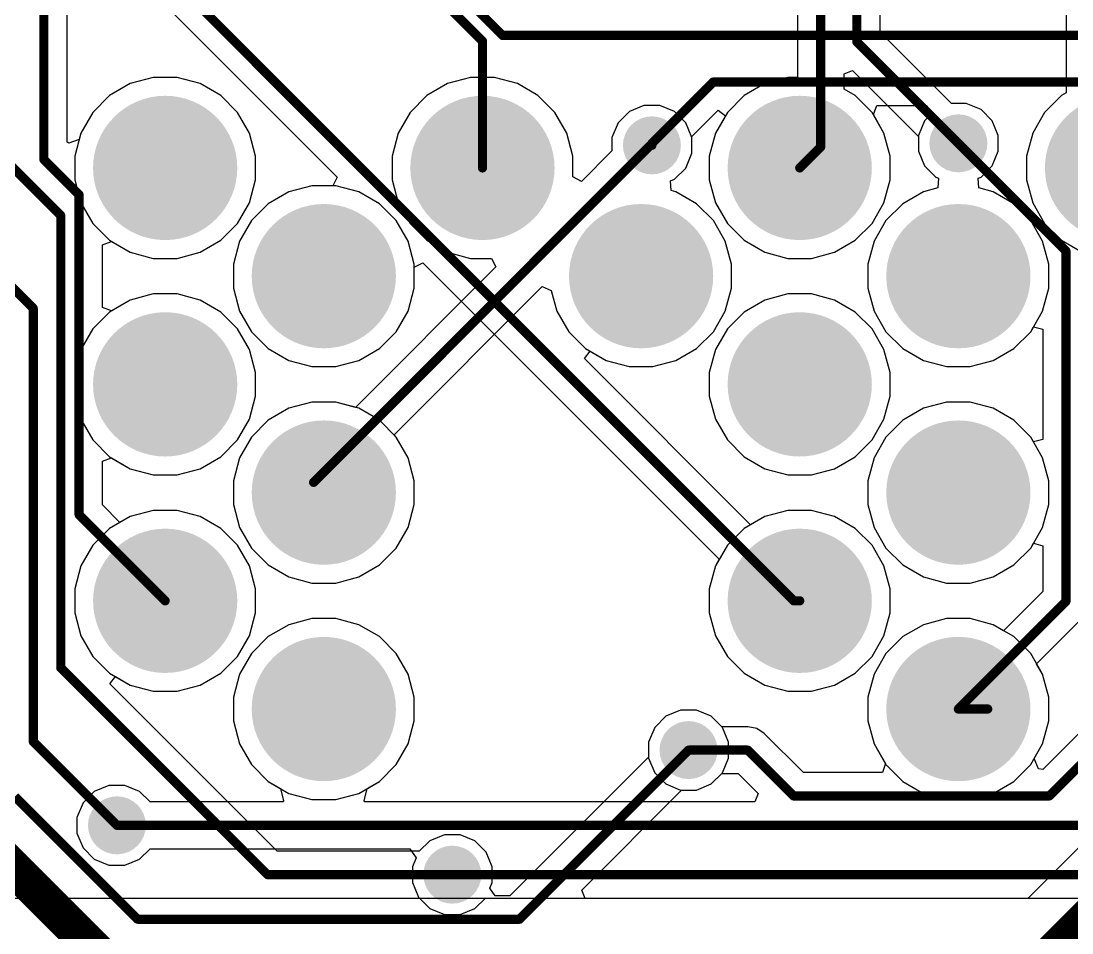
# Model space of a CAD drawing. Header units: millimetres. Extents: x 1 to 134, y -1 to 87.
# Drawn here: x 39.29 to 53.86, y 11.72 to 24.36 of the extents above; entities that cross this region are included whole.
import ezdxf

# ---------------------------------------------------------------- set-up
doc = ezdxf.new("R2010")
doc.units = ezdxf.units.MM
for name, color, linetype in [('BottomLayer', 5, 'Continuous'), ('BottomSolder', 6, 'Continuous'), ('MultiLayer', 9, 'Continuous'), ('PadHoleLayer', 156, 'Continuous'), ('TopLayer', 1, 'Continuous'), ('TopSolder', 216, 'Continuous'), ('ViaHoleLayer', 16, 'Continuous')]:
    doc.layers.add(name, color=color, linetype=linetype)

# ---------------------------------------------------------------- blocks, each defined once
blk = doc.blocks.new('1_1376430_8_1')
at = {"layer": 'BottomLayer'}
h = blk.add_hatch(color=5, dxfattribs=at)
edge = h.paths.add_edge_path()
edge.add_arc((-26.25, 4.725), 1, 0, 360)
h = blk.add_hatch(color=5, dxfattribs=at)
edge = h.paths.add_edge_path()
edge.add_arc((-21.85, 4.725), 1, 0, 360)
h = blk.add_hatch(color=5, dxfattribs=at)
edge = h.paths.add_edge_path()
edge.add_arc((-17.45, 4.725), 1, 0, 360)
h = blk.add_hatch(color=5, dxfattribs=at)
edge = h.paths.add_edge_path()
edge.add_arc((-13.05, 4.725), 1, 0, 360)
h = blk.add_hatch(color=5, dxfattribs=at)
edge = h.paths.add_edge_path()
edge.add_arc((-24.05, 3.225), 1, 0, 360)
h = blk.add_hatch(color=5, dxfattribs=at)
edge = h.paths.add_edge_path()
edge.add_arc((-19.65, 3.225), 1, 0, 360)
h = blk.add_hatch(color=5, dxfattribs=at)
edge = h.paths.add_edge_path()
edge.add_arc((-15.25, 3.225), 1, 0, 360)
h = blk.add_hatch(color=5, dxfattribs=at)
edge = h.paths.add_edge_path()
edge.add_arc((-26.25, 1.725), 1, 0, 360)
h = blk.add_hatch(color=5, dxfattribs=at)
edge = h.paths.add_edge_path()
edge.add_arc((-17.45, 1.725), 1, 0, 360)
h = blk.add_hatch(color=5, dxfattribs=at)
edge = h.paths.add_edge_path()
edge.add_arc((-24.05, 0.225), 1, 0, 360)
h = blk.add_hatch(color=5, dxfattribs=at)
edge = h.paths.add_edge_path()
edge.add_arc((-15.25, 0.225), 1, 0, 360)
h = blk.add_hatch(color=5, dxfattribs=at)
edge = h.paths.add_edge_path()
edge.add_arc((-26.25, -1.275), 1, 0, 360)
h = blk.add_hatch(color=5, dxfattribs=at)
edge = h.paths.add_edge_path()
edge.add_arc((-17.45, -1.275), 1, 0, 360)
h = blk.add_hatch(color=5, dxfattribs=at)
edge = h.paths.add_edge_path()
edge.add_arc((-24.05, -2.775), 1, 0, 360)
h = blk.add_hatch(color=5, dxfattribs=at)
edge = h.paths.add_edge_path()
edge.add_arc((-15.25, -2.775), 1, 0, 360)
at = {"layer": 'BottomSolder'}
h = blk.add_hatch(color=6, dxfattribs=at)
edge = h.paths.add_edge_path()
edge.add_arc((-26.25, 4.725), 1, 0, 360)
h = blk.add_hatch(color=6, dxfattribs=at)
edge = h.paths.add_edge_path()
edge.add_arc((-21.85, 4.725), 1, 0, 360)
h = blk.add_hatch(color=6, dxfattribs=at)
edge = h.paths.add_edge_path()
edge.add_arc((-17.45, 4.725), 1, 0, 360)
h = blk.add_hatch(color=6, dxfattribs=at)
edge = h.paths.add_edge_path()
edge.add_arc((-13.05, 4.725), 1, 0, 360)
h = blk.add_hatch(color=6, dxfattribs=at)
edge = h.paths.add_edge_path()
edge.add_arc((-24.05, 3.225), 1, 0, 360)
h = blk.add_hatch(color=6, dxfattribs=at)
edge = h.paths.add_edge_path()
edge.add_arc((-19.65, 3.225), 1, 0, 360)
h = blk.add_hatch(color=6, dxfattribs=at)
edge = h.paths.add_edge_path()
edge.add_arc((-15.25, 3.225), 1, 0, 360)
h = blk.add_hatch(color=6, dxfattribs=at)
edge = h.paths.add_edge_path()
edge.add_arc((-26.25, 1.725), 1, 0, 360)
h = blk.add_hatch(color=6, dxfattribs=at)
edge = h.paths.add_edge_path()
edge.add_arc((-17.45, 1.725), 1, 0, 360)
h = blk.add_hatch(color=6, dxfattribs=at)
edge = h.paths.add_edge_path()
edge.add_arc((-24.05, 0.225), 1, 0, 360)
h = blk.add_hatch(color=6, dxfattribs=at)
edge = h.paths.add_edge_path()
edge.add_arc((-15.25, 0.225), 1, 0, 360)
h = blk.add_hatch(color=6, dxfattribs=at)
edge = h.paths.add_edge_path()
edge.add_arc((-26.25, -1.275), 1, 0, 360)
h = blk.add_hatch(color=6, dxfattribs=at)
edge = h.paths.add_edge_path()
edge.add_arc((-17.45, -1.275), 1, 0, 360)
h = blk.add_hatch(color=6, dxfattribs=at)
edge = h.paths.add_edge_path()
edge.add_arc((-24.05, -2.775), 1, 0, 360)
h = blk.add_hatch(color=6, dxfattribs=at)
edge = h.paths.add_edge_path()
edge.add_arc((-15.25, -2.775), 1, 0, 360)
at = {"layer": 'MultiLayer'}
h = blk.add_hatch(color=9, dxfattribs=at)
edge = h.paths.add_edge_path()
edge.add_arc((-26.25, 4.725), 1, 0, 360)
h = blk.add_hatch(color=9, dxfattribs=at)
edge = h.paths.add_edge_path()
edge.add_arc((-21.85, 4.725), 1, 0, 360)
h = blk.add_hatch(color=9, dxfattribs=at)
edge = h.paths.add_edge_path()
edge.add_arc((-17.45, 4.725), 1, 0, 360)
h = blk.add_hatch(color=9, dxfattribs=at)
edge = h.paths.add_edge_path()
edge.add_arc((-13.05, 4.725), 1, 0, 360)
h = blk.add_hatch(color=9, dxfattribs=at)
edge = h.paths.add_edge_path()
edge.add_arc((-24.05, 3.225), 1, 0, 360)
h = blk.add_hatch(color=9, dxfattribs=at)
edge = h.paths.add_edge_path()
edge.add_arc((-19.65, 3.225), 1, 0, 360)
h = blk.add_hatch(color=9, dxfattribs=at)
edge = h.paths.add_edge_path()
edge.add_arc((-15.25, 3.225), 1, 0, 360)
h = blk.add_hatch(color=9, dxfattribs=at)
edge = h.paths.add_edge_path()
edge.add_arc((-26.25, 1.725), 1, 0, 360)
h = blk.add_hatch(color=9, dxfattribs=at)
edge = h.paths.add_edge_path()
edge.add_arc((-17.45, 1.725), 1, 0, 360)
h = blk.add_hatch(color=9, dxfattribs=at)
edge = h.paths.add_edge_path()
edge.add_arc((-24.05, 0.225), 1, 0, 360)
h = blk.add_hatch(color=9, dxfattribs=at)
edge = h.paths.add_edge_path()
edge.add_arc((-15.25, 0.225), 1, 0, 360)
h = blk.add_hatch(color=9, dxfattribs=at)
edge = h.paths.add_edge_path()
edge.add_arc((-26.25, -1.275), 1, 0, 360)
h = blk.add_hatch(color=9, dxfattribs=at)
edge = h.paths.add_edge_path()
edge.add_arc((-17.45, -1.275), 1, 0, 360)
h = blk.add_hatch(color=9, dxfattribs=at)
edge = h.paths.add_edge_path()
edge.add_arc((-24.05, -2.775), 1, 0, 360)
h = blk.add_hatch(color=9, dxfattribs=at)
edge = h.paths.add_edge_path()
edge.add_arc((-15.25, -2.775), 1, 0, 360)
at = {"layer": 'PadHoleLayer'}
h = blk.add_hatch(color=156, dxfattribs=at)
edge = h.paths.add_edge_path()
edge.add_arc((-26.25, 4.725), 0.605, 0, 360)
h = blk.add_hatch(color=156, dxfattribs=at)
edge = h.paths.add_edge_path()
edge.add_arc((-21.85, 4.725), 0.605, 0, 360)
h = blk.add_hatch(color=156, dxfattribs=at)
edge = h.paths.add_edge_path()
edge.add_arc((-17.45, 4.725), 0.605, 0, 360)
h = blk.add_hatch(color=156, dxfattribs=at)
edge = h.paths.add_edge_path()
edge.add_arc((-24.05, 3.225), 0.605, 0, 360)
h = blk.add_hatch(color=156, dxfattribs=at)
edge = h.paths.add_edge_path()
edge.add_arc((-19.65, 3.225), 0.605, 0, 360)
h = blk.add_hatch(color=156, dxfattribs=at)
edge = h.paths.add_edge_path()
edge.add_arc((-15.25, 3.225), 0.605, 0, 360)
h = blk.add_hatch(color=156, dxfattribs=at)
edge = h.paths.add_edge_path()
edge.add_arc((-26.25, 1.725), 0.605, 0, 360)
h = blk.add_hatch(color=156, dxfattribs=at)
edge = h.paths.add_edge_path()
edge.add_arc((-17.45, 1.725), 0.605, 0, 360)
h = blk.add_hatch(color=156, dxfattribs=at)
edge = h.paths.add_edge_path()
edge.add_arc((-24.05, 0.225), 0.605, 0, 360)
h = blk.add_hatch(color=156, dxfattribs=at)
edge = h.paths.add_edge_path()
edge.add_arc((-15.25, 0.225), 0.605, 0, 360)
h = blk.add_hatch(color=156, dxfattribs=at)
edge = h.paths.add_edge_path()
edge.add_arc((-26.25, -1.275), 0.605, 0, 360)
h = blk.add_hatch(color=156, dxfattribs=at)
edge = h.paths.add_edge_path()
edge.add_arc((-17.45, -1.275), 0.605, 0, 360)
h = blk.add_hatch(color=156, dxfattribs=at)
edge = h.paths.add_edge_path()
edge.add_arc((-24.05, -2.775), 0.605, 0, 360)
h = blk.add_hatch(color=156, dxfattribs=at)
edge = h.paths.add_edge_path()
edge.add_arc((-15.25, -2.775), 0.605, 0, 360)
at = {"layer": 'TopLayer'}
h = blk.add_hatch(color=1, dxfattribs=at)
edge = h.paths.add_edge_path()
edge.add_arc((-26.25, 4.725), 1, 0, 360)
h = blk.add_hatch(color=1, dxfattribs=at)
edge = h.paths.add_edge_path()
edge.add_arc((-21.85, 4.725), 1, 0, 360)
h = blk.add_hatch(color=1, dxfattribs=at)
edge = h.paths.add_edge_path()
edge.add_arc((-17.45, 4.725), 1, 0, 360)
h = blk.add_hatch(color=1, dxfattribs=at)
edge = h.paths.add_edge_path()
edge.add_arc((-13.05, 4.725), 1, 0, 360)
h = blk.add_hatch(color=1, dxfattribs=at)
edge = h.paths.add_edge_path()
edge.add_arc((-24.05, 3.225), 1, 0, 360)
h = blk.add_hatch(color=1, dxfattribs=at)
edge = h.paths.add_edge_path()
edge.add_arc((-19.65, 3.225), 1, 0, 360)
h = blk.add_hatch(color=1, dxfattribs=at)
edge = h.paths.add_edge_path()
edge.add_arc((-15.25, 3.225), 1, 0, 360)
h = blk.add_hatch(color=1, dxfattribs=at)
edge = h.paths.add_edge_path()
edge.add_arc((-26.25, 1.725), 1, 0, 360)
h = blk.add_hatch(color=1, dxfattribs=at)
edge = h.paths.add_edge_path()
edge.add_arc((-17.45, 1.725), 1, 0, 360)
h = blk.add_hatch(color=1, dxfattribs=at)
edge = h.paths.add_edge_path()
edge.add_arc((-24.05, 0.225), 1, 0, 360)
h = blk.add_hatch(color=1, dxfattribs=at)
edge = h.paths.add_edge_path()
edge.add_arc((-15.25, 0.225), 1, 0, 360)
h = blk.add_hatch(color=1, dxfattribs=at)
edge = h.paths.add_edge_path()
edge.add_arc((-26.25, -1.275), 1, 0, 360)
h = blk.add_hatch(color=1, dxfattribs=at)
edge = h.paths.add_edge_path()
edge.add_arc((-17.45, -1.275), 1, 0, 360)
h = blk.add_hatch(color=1, dxfattribs=at)
edge = h.paths.add_edge_path()
edge.add_arc((-24.05, -2.775), 1, 0, 360)
h = blk.add_hatch(color=1, dxfattribs=at)
edge = h.paths.add_edge_path()
edge.add_arc((-15.25, -2.775), 1, 0, 360)
at = {"layer": 'TopSolder'}
h = blk.add_hatch(color=216, dxfattribs=at)
edge = h.paths.add_edge_path()
edge.add_arc((-26.25, 4.725), 1, 0, 360)
h = blk.add_hatch(color=216, dxfattribs=at)
edge = h.paths.add_edge_path()
edge.add_arc((-21.85, 4.725), 1, 0, 360)
h = blk.add_hatch(color=216, dxfattribs=at)
edge = h.paths.add_edge_path()
edge.add_arc((-17.45, 4.725), 1, 0, 360)
h = blk.add_hatch(color=216, dxfattribs=at)
edge = h.paths.add_edge_path()
edge.add_arc((-13.05, 4.725), 1, 0, 360)
h = blk.add_hatch(color=216, dxfattribs=at)
edge = h.paths.add_edge_path()
edge.add_arc((-24.05, 3.225), 1, 0, 360)
h = blk.add_hatch(color=216, dxfattribs=at)
edge = h.paths.add_edge_path()
edge.add_arc((-19.65, 3.225), 1, 0, 360)
h = blk.add_hatch(color=216, dxfattribs=at)
edge = h.paths.add_edge_path()
edge.add_arc((-15.25, 3.225), 1, 0, 360)
h = blk.add_hatch(color=216, dxfattribs=at)
edge = h.paths.add_edge_path()
edge.add_arc((-26.25, 1.725), 1, 0, 360)
h = blk.add_hatch(color=216, dxfattribs=at)
edge = h.paths.add_edge_path()
edge.add_arc((-17.45, 1.725), 1, 0, 360)
h = blk.add_hatch(color=216, dxfattribs=at)
edge = h.paths.add_edge_path()
edge.add_arc((-24.05, 0.225), 1, 0, 360)
h = blk.add_hatch(color=216, dxfattribs=at)
edge = h.paths.add_edge_path()
edge.add_arc((-15.25, 0.225), 1, 0, 360)
h = blk.add_hatch(color=216, dxfattribs=at)
edge = h.paths.add_edge_path()
edge.add_arc((-26.25, -1.275), 1, 0, 360)
h = blk.add_hatch(color=216, dxfattribs=at)
edge = h.paths.add_edge_path()
edge.add_arc((-17.45, -1.275), 1, 0, 360)
h = blk.add_hatch(color=216, dxfattribs=at)
edge = h.paths.add_edge_path()
edge.add_arc((-24.05, -2.775), 1, 0, 360)
h = blk.add_hatch(color=216, dxfattribs=at)
edge = h.paths.add_edge_path()
edge.add_arc((-15.25, -2.775), 1, 0, 360)

msp = doc.modelspace()

# ---------------------------------------------------------------- hatches: boundary and pattern name
at = {"layer": 'BottomLayer'}
h = msp.add_hatch(color=5, dxfattribs=at)
edge = h.paths.add_edge_path()
edge.add_arc((48.035, 22.635), 0.3, 0, 360)
h = msp.add_hatch(color=5, dxfattribs=at)
edge = h.paths.add_edge_path()
edge.add_arc((52.285, 22.663), 0.3, 0, 360)
h = msp.add_hatch(color=5, dxfattribs=at)
edge = h.paths.add_edge_path()
edge.add_arc((48.543, 14.253), 0.3, 0, 360)
h = msp.add_hatch(color=5, dxfattribs=at)
edge = h.paths.add_edge_path()
edge.add_arc((40.616, 13.21), 0.3, 0, 360)
h = msp.add_hatch(color=5, dxfattribs=at)
edge = h.paths.add_edge_path()
edge.add_arc((45.267, 12.526), 0.3, 0, 360)
at = {"layer": 'BottomSolder'}
h = msp.add_hatch(color=6, dxfattribs=at)
edge = h.paths.add_edge_path()
edge.add_arc((48.035, 22.635), 0.402, 0, 360)
h = msp.add_hatch(color=6, dxfattribs=at)
edge = h.paths.add_edge_path()
edge.add_arc((52.285, 22.663), 0.402, 0, 360)
h = msp.add_hatch(color=6, dxfattribs=at)
edge = h.paths.add_edge_path()
edge.add_arc((48.543, 14.253), 0.402, 0, 360)
h = msp.add_hatch(color=6, dxfattribs=at)
edge = h.paths.add_edge_path()
edge.add_arc((40.616, 13.21), 0.402, 0, 360)
h = msp.add_hatch(color=6, dxfattribs=at)
edge = h.paths.add_edge_path()
edge.add_arc((45.267, 12.526), 0.402, 0, 360)
at = {"layer": 'TopLayer'}
h = msp.add_hatch(color=1, dxfattribs=at)
edge = h.paths.add_edge_path()
edge.add_arc((48.035, 22.635), 0.3, 0, 360)
h = msp.add_hatch(color=1, dxfattribs=at)
edge = h.paths.add_edge_path()
edge.add_arc((52.285, 22.663), 0.3, 0, 360)
h = msp.add_hatch(color=1, dxfattribs=at)
edge = h.paths.add_edge_path()
edge.add_arc((48.543, 14.253), 0.3, 0, 360)
h = msp.add_hatch(color=1, dxfattribs=at)
edge = h.paths.add_edge_path()
edge.add_arc((40.616, 13.21), 0.3, 0, 360)
h = msp.add_hatch(color=1, dxfattribs=at)
edge = h.paths.add_edge_path()
edge.add_arc((45.267, 12.526), 0.3, 0, 360)
at = {"layer": 'TopSolder'}
h = msp.add_hatch(color=216, dxfattribs=at)
edge = h.paths.add_edge_path()
edge.add_arc((48.035, 22.635), 0.402, 0, 360)
h = msp.add_hatch(color=216, dxfattribs=at)
edge = h.paths.add_edge_path()
edge.add_arc((52.285, 22.663), 0.402, 0, 360)
h = msp.add_hatch(color=216, dxfattribs=at)
edge = h.paths.add_edge_path()
edge.add_arc((48.543, 14.253), 0.402, 0, 360)
h = msp.add_hatch(color=216, dxfattribs=at)
edge = h.paths.add_edge_path()
edge.add_arc((40.616, 13.21), 0.402, 0, 360)
h = msp.add_hatch(color=216, dxfattribs=at)
edge = h.paths.add_edge_path()
edge.add_arc((45.267, 12.526), 0.402, 0, 360)
at = {"layer": 'ViaHoleLayer'}
h = msp.add_hatch(color=16, dxfattribs=at)
edge = h.paths.add_edge_path()
edge.add_arc((48.035, 22.635), 0.15, 0, 360)
h = msp.add_hatch(color=16, dxfattribs=at)
edge = h.paths.add_edge_path()
edge.add_arc((52.285, 22.663), 0.15, 0, 360)
h = msp.add_hatch(color=16, dxfattribs=at)
edge = h.paths.add_edge_path()
edge.add_arc((48.543, 14.253), 0.15, 0, 360)
h = msp.add_hatch(color=16, dxfattribs=at)
edge = h.paths.add_edge_path()
edge.add_arc((40.616, 13.21), 0.15, 0, 360)
h = msp.add_hatch(color=16, dxfattribs=at)
edge = h.paths.add_edge_path()
edge.add_arc((45.267, 12.526), 0.15, 0, 360)

# ---------------------------------------------------------------- linework, layer by layer
at = {"layer": 'BottomLayer'}
for p, q in [((53.778, 31.929), (53.778, 23.362)), ((51.2, 24.206), (51.2, 25.112)), ((50.052, 24.752), (50.052, 23.576)), ((52.189, 23.217), (51.2, 24.206)), ((50.699, 23.625), (50.816, 23.674)), ((50.699, 23.415), (50.699, 23.625)), ((50.816, 23.674), (51.731, 22.759)), ((40.801, 23.491), (40.515, 23.325)), ((41.12, 23.576), (40.801, 23.491)), ((41.45, 23.576), (41.12, 23.576)), ((41.769, 23.491), (41.45, 23.576)), ((42.055, 23.325), (41.769, 23.491)), ((45.201, 23.491), (44.915, 23.325)), ((45.52, 23.576), (45.201, 23.491)), ((45.85, 23.576), (45.52, 23.576)), ((46.169, 23.491), (45.85, 23.576)), ((46.455, 23.325), (46.169, 23.491)), ((49.601, 23.491), (49.315, 23.325)), ((49.92, 23.576), (49.601, 23.491)), ((50.052, 23.576), (49.92, 23.576)), ((40.515, 23.325), (40.281, 23.092)), ((42.288, 23.092), (42.055, 23.325)), ((44.915, 23.325), (44.681, 23.092)), ((46.688, 23.092), (46.455, 23.325)), ((49.315, 23.325), (49.081, 23.092)), ((50.855, 23.325), (50.699, 23.415)), ((51.088, 23.092), (50.855, 23.325)), ((53.715, 23.325), (53.481, 23.092)), ((53.778, 23.362), (53.715, 23.325)), ((47.925, 23.189), (47.722, 23.105)), ((48.146, 23.189), (47.925, 23.189)), ((48.349, 23.105), (48.146, 23.189)), ((52.395, 23.217), (52.189, 23.217)), ((52.599, 23.133), (52.395, 23.217)), ((40.281, 23.092), (40.116, 22.806)), ((42.453, 22.806), (42.288, 23.092)), ((44.681, 23.092), (44.516, 22.806)), ((46.853, 22.806), (46.688, 23.092)), ((47.722, 23.105), (47.566, 22.949)), ((48.505, 22.949), (48.349, 23.105)), ((49.081, 23.092), (48.916, 22.806)), ((51.253, 22.806), (51.088, 23.092)), ((52.754, 22.977), (52.599, 23.133)), ((53.481, 23.092), (53.316, 22.806)), ((47.566, 22.949), (47.481, 22.745)), ((48.589, 22.745), (48.505, 22.949)), ((52.839, 22.773), (52.754, 22.977)), ((40.116, 22.806), (40.031, 22.487)), ((42.539, 22.487), (42.453, 22.806)), ((44.516, 22.806), (44.431, 22.487)), ((46.939, 22.487), (46.853, 22.806)), ((47.481, 22.745), (47.481, 22.56)), ((48.589, 22.525), (48.589, 22.745)), ((48.916, 22.806), (48.831, 22.487)), ((51.339, 22.487), (51.253, 22.806)), ((51.731, 22.759), (51.731, 22.553)), ((52.839, 22.553), (52.839, 22.773)), ((53.316, 22.806), (53.231, 22.487)), ((40.031, 22.487), (40.031, 22.157)), ((42.539, 22.157), (42.539, 22.487)), ((44.431, 22.487), (44.431, 22.157)), ((46.939, 22.197), (46.939, 22.487)), ((47.481, 22.56), (47.057, 22.136)), ((48.505, 22.321), (48.589, 22.525)), ((48.831, 22.487), (48.831, 22.157)), ((51.339, 22.157), (51.339, 22.487)), ((51.731, 22.553), (51.815, 22.349)), ((52.754, 22.349), (52.839, 22.553)), ((53.231, 22.487), (53.231, 22.157)), ((48.349, 22.166), (48.505, 22.321)), ((51.815, 22.349), (51.971, 22.193)), ((52.599, 22.193), (52.754, 22.349)), ((40.031, 22.157), (40.116, 21.838)), ((42.453, 21.838), (42.539, 22.157)), ((44.431, 22.157), (44.516, 21.838)), ((47.057, 22.136), (46.939, 22.197)), ((48.293, 22.142), (48.349, 22.166)), ((48.831, 22.157), (48.916, 21.838)), ((51.253, 21.838), (51.339, 22.157)), ((51.971, 22.193), (52.009, 22.178)), ((52.009, 22.178), (52, 22.044)), ((52.561, 22.178), (52.599, 22.193)), ((52.57, 22.044), (52.561, 22.178)), ((53.231, 22.157), (53.316, 21.838)), ((43.32, 22.076), (43.001, 21.991)), ((43.65, 22.076), (43.32, 22.076)), ((43.969, 21.991), (43.65, 22.076)), ((48.302, 22.008), (48.293, 22.142)), ((48.369, 21.991), (48.302, 22.008)), ((52, 22.044), (51.801, 21.991)), ((52.769, 21.991), (52.57, 22.044)), ((43.001, 21.991), (42.715, 21.825)), ((44.255, 21.825), (43.969, 21.991)), ((48.655, 21.825), (48.369, 21.991)), ((51.801, 21.991), (51.515, 21.825)), ((53.055, 21.825), (52.769, 21.991)), ((40.116, 21.838), (40.281, 21.552)), ((42.288, 21.552), (42.453, 21.838)), ((42.715, 21.825), (42.481, 21.592)), ((44.488, 21.592), (44.255, 21.825)), ((44.516, 21.838), (44.681, 21.552)), ((48.888, 21.592), (48.655, 21.825)), ((48.916, 21.838), (49.081, 21.552)), ((51.088, 21.552), (51.253, 21.838)), ((51.515, 21.825), (51.281, 21.592)), ((53.288, 21.592), (53.055, 21.825)), ((53.316, 21.838), (53.481, 21.552)), ((42.481, 21.592), (42.316, 21.306)), ((44.653, 21.306), (44.488, 21.592)), ((49.053, 21.306), (48.888, 21.592)), ((51.281, 21.592), (51.116, 21.306)), ((53.453, 21.306), (53.288, 21.592)), ((40.281, 21.552), (40.515, 21.319)), ((42.055, 21.319), (42.288, 21.552)), ((44.681, 21.552), (44.915, 21.319)), ((49.081, 21.552), (49.315, 21.319)), ((50.855, 21.319), (51.088, 21.552)), ((53.481, 21.552), (53.715, 21.319)), ((40.515, 21.319), (40.801, 21.153)), ((41.769, 21.153), (42.055, 21.319)), ((42.316, 21.306), (42.231, 20.987)), ((44.739, 20.987), (44.653, 21.306)), ((44.915, 21.319), (45.201, 21.153)), ((49.139, 20.987), (49.053, 21.306)), ((49.315, 21.319), (49.601, 21.153)), ((50.569, 21.153), (50.855, 21.319)), ((51.116, 21.306), (51.031, 20.987)), ((53.539, 20.987), (53.453, 21.306)), ((53.715, 21.319), (54.001, 21.153)), ((40.801, 21.153), (41.12, 21.068)), ((41.45, 21.068), (41.769, 21.153)), ((45.201, 21.153), (45.52, 21.068)), ((49.601, 21.153), (49.92, 21.068)), ((50.25, 21.068), (50.569, 21.153)), ((41.12, 21.068), (41.45, 21.068)), ((45.52, 21.068), (45.81, 21.068)), ((45.81, 21.068), (45.871, 20.95)), ((49.92, 21.068), (50.25, 21.068)), ((42.231, 20.987), (42.231, 20.657)), ((45.871, 20.95), (43.924, 19.003)), ((44.739, 20.657), (44.739, 20.987)), ((49.139, 20.657), (49.139, 20.987)), ((51.031, 20.987), (51.031, 20.657)), ((53.539, 20.657), (53.539, 20.987)), ((41.12, 20.576), (40.801, 20.491)), ((41.45, 20.576), (41.12, 20.576)), ((41.769, 20.491), (41.45, 20.576)), ((42.231, 20.657), (42.316, 20.338)), ((44.459, 18.622), (46.515, 20.678)), ((44.653, 20.338), (44.739, 20.657)), ((46.515, 20.678), (46.64, 20.623)), ((46.64, 20.623), (46.716, 20.338)), ((49.053, 20.338), (49.139, 20.657)), ((49.92, 20.576), (49.601, 20.491)), ((50.25, 20.576), (49.92, 20.576)), ((50.569, 20.491), (50.25, 20.576)), ((51.031, 20.657), (51.116, 20.338)), ((53.453, 20.338), (53.539, 20.657)), ((40.801, 20.491), (40.515, 20.325)), ((42.055, 20.325), (41.769, 20.491)), ((49.601, 20.491), (49.315, 20.325)), ((50.855, 20.325), (50.569, 20.491)), ((40.515, 20.325), (40.281, 20.092)), ((42.288, 20.092), (42.055, 20.325)), ((42.316, 20.338), (42.481, 20.052)), ((44.488, 20.052), (44.653, 20.338)), ((46.716, 20.338), (46.881, 20.052)), ((48.888, 20.052), (49.053, 20.338)), ((49.315, 20.325), (49.081, 20.092)), ((51.088, 20.092), (50.855, 20.325)), ((51.116, 20.338), (51.281, 20.052)), ((53.288, 20.052), (53.453, 20.338)), ((40.281, 20.092), (40.116, 19.806)), ((42.453, 19.806), (42.288, 20.092)), ((42.481, 20.052), (42.715, 19.819)), ((44.255, 19.819), (44.488, 20.052)), ((46.881, 20.052), (47.115, 19.819)), ((48.655, 19.819), (48.888, 20.052)), ((49.081, 20.092), (48.916, 19.806)), ((51.253, 19.806), (51.088, 20.092)), ((51.281, 20.052), (51.515, 19.819)), ((53.055, 19.819), (53.288, 20.052)), ((40.116, 19.806), (40.031, 19.487)), ((42.539, 19.487), (42.453, 19.806)), ((42.715, 19.819), (43.001, 19.653)), ((43.969, 19.653), (44.255, 19.819)), ((47.115, 19.819), (47.401, 19.653)), ((48.369, 19.653), (48.655, 19.819)), ((48.916, 19.806), (48.831, 19.487)), ((51.339, 19.487), (51.253, 19.806)), ((51.515, 19.819), (51.801, 19.653)), ((52.769, 19.653), (53.055, 19.819)), ((43.001, 19.653), (43.32, 19.568)), ((43.32, 19.568), (43.65, 19.568)), ((43.65, 19.568), (43.969, 19.653)), ((47.401, 19.653), (47.72, 19.568)), ((47.72, 19.568), (48.05, 19.568)), ((48.05, 19.568), (48.369, 19.653)), ((51.801, 19.653), (52.12, 19.568)), ((52.12, 19.568), (52.45, 19.568)), ((52.45, 19.568), (52.769, 19.653)), ((40.031, 19.487), (40.031, 19.157)), ((42.539, 19.157), (42.539, 19.487)), ((48.831, 19.487), (48.831, 19.157)), ((51.339, 19.157), (51.339, 19.487)), ((40.031, 19.157), (40.116, 18.838)), ((42.453, 18.838), (42.539, 19.157)), ((48.831, 19.157), (48.916, 18.838)), ((51.253, 18.838), (51.339, 19.157)), ((43.001, 18.991), (42.715, 18.825)), ((43.32, 19.076), (43.001, 18.991)), ((43.65, 19.076), (43.32, 19.076)), ((43.924, 19.003), (43.65, 19.076)), ((51.801, 18.991), (51.515, 18.825)), ((52.12, 19.076), (51.801, 18.991)), ((52.45, 19.076), (52.12, 19.076)), ((52.769, 18.991), (52.45, 19.076)), ((53.055, 18.825), (52.769, 18.991)), ((40.116, 18.838), (40.281, 18.552)), ((42.288, 18.552), (42.453, 18.838)), ((42.715, 18.825), (42.481, 18.592)), ((48.916, 18.838), (49.081, 18.552)), ((51.088, 18.552), (51.253, 18.838)), ((51.515, 18.825), (51.281, 18.592)), ((53.288, 18.592), (53.055, 18.825)), ((40.281, 18.552), (40.515, 18.319)), ((42.055, 18.319), (42.288, 18.552)), ((42.481, 18.592), (42.316, 18.306)), ((44.488, 18.592), (44.459, 18.622)), ((44.653, 18.306), (44.488, 18.592)), ((49.081, 18.552), (49.315, 18.319)), ((50.855, 18.319), (51.088, 18.552)), ((51.281, 18.592), (51.116, 18.306)), ((53.453, 18.306), (53.288, 18.592)), ((40.515, 18.319), (40.801, 18.153)), ((41.769, 18.153), (42.055, 18.319)), ((42.316, 18.306), (42.231, 17.987)), ((44.739, 17.987), (44.653, 18.306)), ((49.315, 18.319), (49.601, 18.153)), ((50.569, 18.153), (50.855, 18.319)), ((51.116, 18.306), (51.031, 17.987)), ((53.539, 17.987), (53.453, 18.306)), ((40.801, 18.153), (41.12, 18.068)), ((41.45, 18.068), (41.769, 18.153)), ((49.601, 18.153), (49.92, 18.068)), ((50.25, 18.068), (50.569, 18.153)), ((41.12, 18.068), (41.45, 18.068)), ((42.231, 17.987), (42.231, 17.657)), ((44.739, 17.657), (44.739, 17.987)), ((49.92, 18.068), (50.25, 18.068)), ((51.031, 17.987), (51.031, 17.657)), ((53.539, 17.657), (53.539, 17.987)), ((42.231, 17.657), (42.316, 17.338)), ((44.653, 17.338), (44.739, 17.657)), ((51.031, 17.657), (51.116, 17.338)), ((53.453, 17.338), (53.539, 17.657)), ((40.801, 17.491), (40.515, 17.325)), ((41.12, 17.576), (40.801, 17.491)), ((41.45, 17.576), (41.12, 17.576)), ((41.769, 17.491), (41.45, 17.576)), ((42.055, 17.325), (41.769, 17.491)), ((49.601, 17.491), (49.315, 17.325)), ((49.92, 17.576), (49.601, 17.491)), ((50.25, 17.576), (49.92, 17.576)), ((50.569, 17.491), (50.25, 17.576)), ((50.855, 17.325), (50.569, 17.491)), ((40.515, 17.325), (40.281, 17.092)), ((42.288, 17.092), (42.055, 17.325)), ((42.316, 17.338), (42.481, 17.052)), ((44.488, 17.052), (44.653, 17.338)), ((49.315, 17.325), (49.081, 17.092)), ((51.088, 17.092), (50.855, 17.325)), ((51.116, 17.338), (51.281, 17.052)), ((53.288, 17.052), (53.453, 17.338)), ((40.281, 17.092), (40.116, 16.806)), ((42.453, 16.806), (42.288, 17.092)), ((49.081, 17.092), (48.916, 16.806)), ((51.253, 16.806), (51.088, 17.092)), ((42.481, 17.052), (42.715, 16.819)), ((44.255, 16.819), (44.488, 17.052)), ((51.281, 17.052), (51.515, 16.819)), ((53.055, 16.819), (53.288, 17.052)), ((40.116, 16.806), (40.031, 16.487)), ((42.539, 16.487), (42.453, 16.806)), ((42.715, 16.819), (43.001, 16.653)), ((43.969, 16.653), (44.255, 16.819)), ((48.916, 16.806), (48.831, 16.487)), ((51.339, 16.487), (51.253, 16.806)), ((51.515, 16.819), (51.801, 16.653)), ((52.769, 16.653), (53.055, 16.819)), ((43.001, 16.653), (43.32, 16.568)), ((43.65, 16.568), (43.969, 16.653)), ((51.801, 16.653), (52.12, 16.568)), ((52.45, 16.568), (52.769, 16.653)), ((40.031, 16.487), (40.031, 16.157)), ((42.539, 16.157), (42.539, 16.487)), ((43.32, 16.568), (43.65, 16.568)), ((48.831, 16.487), (48.831, 16.157)), ((51.339, 16.157), (51.339, 16.487)), ((52.12, 16.568), (52.45, 16.568)), ((40.031, 16.157), (40.116, 15.838)), ((42.453, 15.838), (42.539, 16.157)), ((43.32, 16.076), (43.001, 15.991)), ((43.65, 16.076), (43.32, 16.076)), ((43.969, 15.991), (43.65, 16.076)), ((48.831, 16.157), (48.916, 15.838)), ((51.253, 15.838), (51.339, 16.157)), ((52.12, 16.076), (51.801, 15.991)), ((52.45, 16.076), (52.12, 16.076)), ((52.769, 15.991), (52.45, 16.076)), ((43.001, 15.991), (42.715, 15.825)), ((44.255, 15.825), (43.969, 15.991)), ((51.801, 15.991), (51.515, 15.825)), ((53.055, 15.825), (52.769, 15.991)), ((40.116, 15.838), (40.281, 15.552)), ((42.288, 15.552), (42.453, 15.838)), ((42.715, 15.825), (42.481, 15.592)), ((44.488, 15.592), (44.255, 15.825)), ((48.916, 15.838), (49.081, 15.552)), ((51.088, 15.552), (51.253, 15.838)), ((51.515, 15.825), (51.281, 15.592)), ((53.288, 15.592), (53.055, 15.825)), ((40.281, 15.552), (40.515, 15.319)), ((42.055, 15.319), (42.288, 15.552)), ((42.481, 15.592), (42.316, 15.306)), ((44.653, 15.306), (44.488, 15.592)), ((49.081, 15.552), (49.315, 15.319)), ((50.855, 15.319), (51.088, 15.552)), ((51.281, 15.592), (51.116, 15.306)), ((53.453, 15.306), (53.288, 15.592)), ((40.515, 15.319), (40.801, 15.153)), ((41.769, 15.153), (42.055, 15.319)), ((42.316, 15.306), (42.231, 14.987)), ((44.739, 14.987), (44.653, 15.306)), ((49.315, 15.319), (49.601, 15.153)), ((50.569, 15.153), (50.855, 15.319)), ((51.116, 15.306), (51.031, 14.987)), ((53.539, 14.987), (53.453, 15.306)), ((40.801, 15.153), (41.12, 15.068)), ((41.12, 15.068), (41.45, 15.068)), ((41.45, 15.068), (41.769, 15.153)), ((49.601, 15.153), (49.92, 15.068)), ((49.92, 15.068), (50.25, 15.068)), ((50.25, 15.068), (50.569, 15.153)), ((42.231, 14.987), (42.231, 14.657)), ((44.739, 14.657), (44.739, 14.987)), ((51.031, 14.987), (51.031, 14.657)), ((54.341, 14.87), (53.455, 13.984)), ((53.539, 14.657), (53.539, 14.987)), ((48.23, 14.723), (48.074, 14.567)), ((48.433, 14.807), (48.23, 14.723)), ((48.654, 14.807), (48.433, 14.807)), ((48.857, 14.723), (48.654, 14.807)), ((49.003, 14.577), (48.857, 14.723)), ((42.231, 14.657), (42.316, 14.338)), ((44.653, 14.338), (44.739, 14.657)), ((49.365, 14.577), (49.003, 14.577)), ((49.488, 14.552), (49.365, 14.577)), ((51.031, 14.657), (51.116, 14.338)), ((53.453, 14.338), (53.539, 14.657)), ((48.074, 14.567), (47.989, 14.363)), ((49.593, 14.482), (49.488, 14.552)), ((50.135, 13.94), (49.593, 14.482)), ((42.316, 14.338), (42.481, 14.052)), ((44.488, 14.052), (44.653, 14.338)), ((47.989, 14.363), (47.989, 14.143)), ((51.116, 14.338), (51.273, 14.067)), ((53.337, 14.136), (53.453, 14.338)), ((47.989, 14.143), (48.074, 13.939)), ((42.481, 14.052), (42.715, 13.819)), ((44.255, 13.819), (44.488, 14.052)), ((51.273, 14.067), (51.234, 13.94)), ((53.396, 13.995), (53.337, 14.136)), ((53.455, 13.984), (53.396, 13.995)), ((48.074, 13.939), (48.23, 13.784)), ((48.857, 13.784), (49.003, 13.929)), ((49.003, 13.929), (49.23, 13.929)), ((49.23, 13.929), (49.509, 13.651)), ((51.234, 13.94), (50.135, 13.94)), ((40.505, 13.764), (40.302, 13.68)), ((40.726, 13.764), (40.505, 13.764)), ((40.929, 13.68), (40.726, 13.764)), ((42.715, 13.819), (42.885, 13.72)), ((42.885, 13.72), (42.926, 13.551)), ((44.044, 13.551), (44.085, 13.72)), ((44.085, 13.72), (44.255, 13.819)), ((48.23, 13.784), (48.433, 13.699)), ((48.654, 13.699), (48.857, 13.784)), ((40.302, 13.68), (40.146, 13.524)), ((41.075, 13.534), (40.929, 13.68)), ((48.433, 13.699), (48.654, 13.699)), ((49.509, 13.651), (49.46, 13.534)), ((40.146, 13.524), (40.062, 13.32)), ((42.915, 13.534), (41.075, 13.534)), ((42.926, 13.551), (42.915, 13.534)), ((44.054, 13.534), (44.044, 13.551)), ((49.46, 13.534), (44.054, 13.534)), ((40.062, 13.32), (40.062, 13.1)), ((40.062, 13.1), (40.146, 12.896)), ((40.146, 12.896), (40.302, 12.74)), ((40.929, 12.74), (41.075, 12.886)), ((41.075, 12.886), (44.679, 12.886)), ((44.679, 12.886), (44.764, 12.759)), ((40.302, 12.74), (40.505, 12.656)), ((40.726, 12.656), (40.929, 12.74)), ((44.764, 12.759), (44.713, 12.636)), ((40.505, 12.656), (40.726, 12.656)), ((44.713, 12.636), (44.713, 12.416)), ((44.713, 12.416), (44.797, 12.212)), ((44.797, 12.212), (44.953, 12.056)), ((45.581, 12.056), (45.727, 12.202)), ((45.727, 12.202), (67.618, 12.202)), ((44.953, 12.056), (45.157, 11.972)), ((45.157, 11.972), (45.377, 11.972)), ((45.377, 11.972), (45.581, 12.056))]:
    msp.add_line(p, q, dxfattribs=at)
at = {"layer": 'BottomLayer', "const_width": 0.127}
for points in [[(50.876, 24.072), (50.876, 45.745)], [(50.375, 22.612), (50.375, 45.459)], [(50.876, 24.072), (52.285, 22.663)], [(43.343, 17.964), (48.014, 22.635)], [(50.085, 22.322), (50.375, 22.612)], [(53.546, 13.617), (54.665, 14.736)], [(48.543, 14.253), (49.365, 14.253)], [(49.365, 14.253), (50.001, 13.617)], [(50.001, 13.617), (53.546, 13.617)], [(40.616, 13.21), (68.481, 13.21)], [(45.267, 12.526), (78.33, 12.526)]]:
    msp.add_lwpolyline(points, dxfattribs=at)
at = {"layer": 'BottomLayer', "const_width": 0.0635}
for points in [[(50.844, 24.072, 1), (50.908, 24.072, 1)], [(50.844, 24.072, 1), (50.908, 24.072, 1)], [(47.983, 22.635, 1), (48.046, 22.635, 1)], [(50.344, 22.612, 1), (50.407, 22.612, 1)], [(50.344, 22.612, 1), (50.407, 22.612, 1)], [(52.253, 22.663, 1), (52.317, 22.663, 1)], [(50.053, 22.322, 1), (50.117, 22.322, 1)], [(43.311, 17.964, 1), (43.375, 17.964, 1)], [(48.512, 14.253, 1), (48.575, 14.253, 1)], [(49.333, 14.253, 1), (49.396, 14.253, 1)], [(49.333, 14.253, 1), (49.396, 14.253, 1)], [(49.969, 13.617, 1), (50.033, 13.617, 1)], [(49.969, 13.617, 1), (50.033, 13.617, 1)], [(53.514, 13.617, 1), (53.577, 13.617, 1)], [(53.514, 13.617, 1), (53.577, 13.617, 1)], [(40.584, 13.21, 1), (40.647, 13.21, 1)], [(45.235, 12.526, 1), (45.299, 12.526, 1)]]:
    msp.add_lwpolyline(points, format="xyb", close=True, dxfattribs=at)
at = {"layer": 'TopLayer'}
for p, q in [((39.926, 22.68), (39.926, 28.098)), ((41.056, 24.809), (43.671, 22.194)), ((40.801, 23.491), (40.515, 23.325)), ((41.12, 23.576), (40.801, 23.491)), ((41.45, 23.576), (41.12, 23.576)), ((41.769, 23.491), (41.45, 23.576)), ((42.055, 23.325), (41.769, 23.491)), ((40.515, 23.325), (40.281, 23.092)), ((42.288, 23.092), (42.055, 23.325)), ((51.106, 23.062), (51.155, 23.189)), ((51.155, 23.189), (51.847, 23.189)), ((51.847, 23.189), (51.9, 23.062)), ((40.281, 23.092), (40.116, 22.806)), ((42.453, 22.806), (42.288, 23.092)), ((48.585, 22.755), (48.952, 23.122)), ((49.054, 23.044), (48.916, 22.806)), ((48.952, 23.122), (49.054, 23.044)), ((51.253, 22.806), (51.106, 23.062)), ((51.9, 23.062), (51.815, 22.977)), ((51.815, 22.977), (51.731, 22.773)), ((40.116, 22.806), (40.092, 22.715)), ((42.539, 22.487), (42.453, 22.806)), ((48.589, 22.745), (48.585, 22.755)), ((48.589, 22.525), (48.589, 22.745)), ((48.916, 22.806), (48.831, 22.487)), ((51.339, 22.487), (51.253, 22.806)), ((51.731, 22.773), (51.731, 22.553)), ((39.947, 22.665), (39.926, 22.68)), ((40.092, 22.715), (39.947, 22.665)), ((42.539, 22.157), (42.539, 22.487)), ((48.505, 22.321), (48.589, 22.525)), ((48.831, 22.487), (48.831, 22.157)), ((51.339, 22.157), (51.339, 22.487)), ((51.731, 22.553), (51.815, 22.349)), ((48.349, 22.166), (48.505, 22.321)), ((51.815, 22.349), (51.971, 22.193)), ((42.453, 21.838), (42.539, 22.157)), ((43.671, 22.194), (43.61, 22.076)), ((48.293, 22.142), (48.349, 22.166)), ((48.831, 22.157), (48.916, 21.838)), ((51.253, 21.838), (51.339, 22.157)), ((51.971, 22.193), (52.009, 22.178)), ((52.009, 22.178), (52, 22.044)), ((43.32, 22.076), (43.001, 21.991)), ((43.61, 22.076), (43.32, 22.076)), ((48.302, 22.008), (48.293, 22.142)), ((48.369, 21.991), (48.302, 22.008)), ((52, 22.044), (51.801, 21.991)), ((43.001, 21.991), (42.715, 21.825)), ((48.655, 21.825), (48.369, 21.991)), ((51.801, 21.991), (51.515, 21.825)), ((42.288, 21.552), (42.453, 21.838)), ((42.715, 21.825), (42.481, 21.592)), ((48.888, 21.592), (48.655, 21.825)), ((48.916, 21.838), (49.081, 21.552)), ((51.088, 21.552), (51.253, 21.838)), ((51.515, 21.825), (51.281, 21.592)), ((42.481, 21.592), (42.316, 21.306)), ((49.053, 21.306), (48.888, 21.592)), ((51.281, 21.592), (51.116, 21.306)), ((42.055, 21.319), (42.288, 21.552)), ((49.081, 21.552), (49.315, 21.319)), ((50.855, 21.319), (51.088, 21.552)), ((40.414, 21.257), (40.541, 21.303)), ((40.541, 21.303), (40.801, 21.153)), ((41.769, 21.153), (42.055, 21.319)), ((42.316, 21.306), (42.231, 20.987)), ((49.139, 20.987), (49.053, 21.306)), ((49.315, 21.319), (49.601, 21.153)), ((50.569, 21.153), (50.855, 21.319)), ((51.116, 21.306), (51.031, 20.987)), ((40.414, 20.387), (40.414, 21.257)), ((40.801, 21.153), (41.12, 21.068)), ((41.45, 21.068), (41.769, 21.153)), ((49.601, 21.153), (49.92, 21.068)), ((50.25, 21.068), (50.569, 21.153)), ((41.12, 21.068), (41.45, 21.068)), ((44.739, 20.947), (44.857, 21.008)), ((44.857, 21.008), (48.969, 16.897)), ((49.92, 21.068), (50.25, 21.068)), ((42.231, 20.987), (42.231, 20.657)), ((44.739, 20.657), (44.739, 20.947)), ((49.139, 20.657), (49.139, 20.987)), ((51.031, 20.987), (51.031, 20.657)), ((41.12, 20.576), (40.801, 20.491)), ((41.45, 20.576), (41.12, 20.576)), ((41.769, 20.491), (41.45, 20.576)), ((42.231, 20.657), (42.316, 20.338)), ((44.653, 20.338), (44.739, 20.657)), ((49.053, 20.338), (49.139, 20.657)), ((49.92, 20.576), (49.601, 20.491)), ((50.25, 20.576), (49.92, 20.576)), ((50.569, 20.491), (50.25, 20.576)), ((51.031, 20.657), (51.116, 20.338)), ((40.801, 20.491), (40.541, 20.341)), ((42.055, 20.325), (41.769, 20.491)), ((49.601, 20.491), (49.315, 20.325)), ((50.855, 20.325), (50.569, 20.491)), ((40.541, 20.341), (40.414, 20.387)), ((42.288, 20.092), (42.055, 20.325)), ((42.316, 20.338), (42.481, 20.052)), ((44.488, 20.052), (44.653, 20.338)), ((48.888, 20.052), (49.053, 20.338)), ((49.315, 20.325), (49.081, 20.092)), ((51.088, 20.092), (50.855, 20.325)), ((51.116, 20.338), (51.281, 20.052)), ((53.288, 20.052), (53.327, 20.119)), ((53.327, 20.119), (53.454, 20.085)), ((42.453, 19.806), (42.288, 20.092)), ((42.481, 20.052), (42.715, 19.819)), ((44.255, 19.819), (44.488, 20.052)), ((48.655, 19.819), (48.888, 20.052)), ((49.081, 20.092), (48.916, 19.806)), ((51.253, 19.806), (51.088, 20.092)), ((51.281, 20.052), (51.515, 19.819)), ((53.055, 19.819), (53.288, 20.052)), ((53.454, 20.085), (53.454, 18.559)), ((42.539, 19.487), (42.453, 19.806)), ((42.715, 19.819), (43.001, 19.653)), ((43.969, 19.653), (44.255, 19.819)), ((47.101, 19.68), (47.179, 19.781)), ((49.404, 17.377), (47.101, 19.68)), ((47.179, 19.781), (47.401, 19.653)), ((48.369, 19.653), (48.655, 19.819)), ((48.916, 19.806), (48.831, 19.487)), ((51.339, 19.487), (51.253, 19.806)), ((51.515, 19.819), (51.801, 19.653)), ((52.769, 19.653), (53.055, 19.819)), ((43.001, 19.653), (43.32, 19.568)), ((43.32, 19.568), (43.65, 19.568)), ((43.65, 19.568), (43.969, 19.653)), ((47.401, 19.653), (47.72, 19.568)), ((47.72, 19.568), (48.05, 19.568)), ((48.05, 19.568), (48.369, 19.653)), ((51.801, 19.653), (52.12, 19.568)), ((52.12, 19.568), (52.45, 19.568)), ((52.45, 19.568), (52.769, 19.653)), ((42.539, 19.157), (42.539, 19.487)), ((48.831, 19.487), (48.831, 19.157)), ((51.339, 19.157), (51.339, 19.487)), ((42.453, 18.838), (42.539, 19.157)), ((48.831, 19.157), (48.916, 18.838)), ((51.253, 18.838), (51.339, 19.157)), ((43.001, 18.991), (42.715, 18.825)), ((43.32, 19.076), (43.001, 18.991)), ((43.65, 19.076), (43.32, 19.076)), ((43.969, 18.991), (43.65, 19.076)), ((44.255, 18.825), (43.969, 18.991)), ((51.801, 18.991), (51.515, 18.825)), ((52.12, 19.076), (51.801, 18.991)), ((52.45, 19.076), (52.12, 19.076)), ((52.769, 18.991), (52.45, 19.076)), ((53.055, 18.825), (52.769, 18.991)), ((42.288, 18.552), (42.453, 18.838)), ((42.715, 18.825), (42.481, 18.592)), ((44.488, 18.592), (44.255, 18.825)), ((48.916, 18.838), (49.081, 18.552)), ((51.088, 18.552), (51.253, 18.838)), ((51.515, 18.825), (51.281, 18.592)), ((53.288, 18.592), (53.055, 18.825)), ((42.055, 18.319), (42.288, 18.552)), ((42.481, 18.592), (42.316, 18.306)), ((44.653, 18.306), (44.488, 18.592)), ((49.081, 18.552), (49.315, 18.319)), ((50.855, 18.319), (51.088, 18.552)), ((51.281, 18.592), (51.116, 18.306)), ((53.327, 18.525), (53.288, 18.592)), ((53.454, 18.559), (53.327, 18.525)), ((40.414, 18.257), (40.541, 18.303)), ((40.414, 17.65), (40.414, 18.257)), ((40.541, 18.303), (40.801, 18.153)), ((41.769, 18.153), (42.055, 18.319)), ((42.316, 18.306), (42.231, 17.987)), ((44.739, 17.987), (44.653, 18.306)), ((49.315, 18.319), (49.601, 18.153)), ((50.569, 18.153), (50.855, 18.319)), ((51.116, 18.306), (51.031, 17.987)), ((40.801, 18.153), (41.12, 18.068)), ((41.45, 18.068), (41.769, 18.153)), ((49.601, 18.153), (49.92, 18.068)), ((50.25, 18.068), (50.569, 18.153)), ((41.12, 18.068), (41.45, 18.068)), ((42.231, 17.987), (42.231, 17.657)), ((44.739, 17.657), (44.739, 17.987)), ((49.92, 18.068), (50.25, 18.068)), ((51.031, 17.987), (51.031, 17.657)), ((40.657, 17.408), (40.414, 17.65)), ((42.231, 17.657), (42.316, 17.338)), ((44.653, 17.338), (44.739, 17.657)), ((51.031, 17.657), (51.116, 17.338)), ((40.801, 17.491), (40.657, 17.408)), ((41.12, 17.576), (40.801, 17.491)), ((41.45, 17.576), (41.12, 17.576)), ((41.769, 17.491), (41.45, 17.576)), ((42.055, 17.325), (41.769, 17.491)), ((49.601, 17.491), (49.404, 17.377)), ((49.92, 17.576), (49.601, 17.491)), ((50.25, 17.576), (49.92, 17.576)), ((50.569, 17.491), (50.25, 17.576)), ((50.855, 17.325), (50.569, 17.491)), ((42.288, 17.092), (42.055, 17.325)), ((42.316, 17.338), (42.481, 17.052)), ((44.488, 17.052), (44.653, 17.338)), ((51.088, 17.092), (50.855, 17.325)), ((51.116, 17.338), (51.281, 17.052)), ((42.453, 16.806), (42.288, 17.092)), ((51.253, 16.806), (51.088, 17.092)), ((53.288, 17.052), (53.327, 17.119)), ((53.327, 17.119), (53.454, 17.085)), ((53.454, 17.085), (53.454, 16.449)), ((42.481, 17.052), (42.715, 16.819)), ((44.255, 16.819), (44.488, 17.052)), ((51.281, 17.052), (51.515, 16.819)), ((53.055, 16.819), (53.288, 17.052)), ((42.539, 16.487), (42.453, 16.806)), ((42.715, 16.819), (43.001, 16.653)), ((43.969, 16.653), (44.255, 16.819)), ((48.916, 16.806), (48.831, 16.487)), ((48.969, 16.897), (48.916, 16.806)), ((51.339, 16.487), (51.253, 16.806)), ((51.515, 16.819), (51.801, 16.653)), ((52.769, 16.653), (53.055, 16.819)), ((43.001, 16.653), (43.32, 16.568)), ((43.65, 16.568), (43.969, 16.653)), ((51.801, 16.653), (52.12, 16.568)), ((52.45, 16.568), (52.769, 16.653)), ((42.539, 16.157), (42.539, 16.487)), ((43.32, 16.568), (43.65, 16.568)), ((48.831, 16.487), (48.831, 16.157)), ((51.339, 16.157), (51.339, 16.487)), ((52.12, 16.568), (52.45, 16.568)), ((53.454, 16.449), (52.913, 15.908)), ((42.453, 15.838), (42.539, 16.157)), ((43.32, 16.076), (43.001, 15.991)), ((43.65, 16.076), (43.32, 16.076)), ((43.969, 15.991), (43.65, 16.076)), ((48.831, 16.157), (48.916, 15.838)), ((51.253, 15.838), (51.339, 16.157)), ((52.12, 16.076), (51.801, 15.991)), ((52.45, 16.076), (52.12, 16.076)), ((52.769, 15.991), (52.45, 16.076)), ((53.37, 15.45), (54.007, 16.086)), ((43.001, 15.991), (42.715, 15.825)), ((44.255, 15.825), (43.969, 15.991)), ((51.801, 15.991), (51.515, 15.825)), ((52.913, 15.908), (52.769, 15.991)), ((42.288, 15.552), (42.453, 15.838)), ((42.715, 15.825), (42.481, 15.592)), ((44.488, 15.592), (44.255, 15.825)), ((48.916, 15.838), (49.081, 15.552)), ((51.088, 15.552), (51.253, 15.838)), ((51.515, 15.825), (51.281, 15.592)), ((42.055, 15.319), (42.288, 15.552)), ((42.481, 15.592), (42.316, 15.306)), ((44.653, 15.306), (44.488, 15.592)), ((49.081, 15.552), (49.315, 15.319)), ((50.855, 15.319), (51.088, 15.552)), ((51.281, 15.592), (51.116, 15.306)), ((53.453, 15.306), (53.37, 15.45)), ((41.769, 15.153), (42.055, 15.319)), ((42.316, 15.306), (42.231, 14.987)), ((44.739, 14.987), (44.653, 15.306)), ((49.315, 15.319), (49.601, 15.153)), ((50.569, 15.153), (50.855, 15.319)), ((51.116, 15.306), (51.031, 14.987)), ((53.539, 14.987), (53.453, 15.306)), ((40.517, 15.171), (40.595, 15.273)), ((42.838, 12.85), (40.517, 15.171)), ((40.595, 15.273), (40.801, 15.153)), ((40.801, 15.153), (41.12, 15.068)), ((41.12, 15.068), (41.45, 15.068)), ((41.45, 15.068), (41.769, 15.153)), ((49.601, 15.153), (49.92, 15.068)), ((49.92, 15.068), (50.25, 15.068)), ((50.25, 15.068), (50.569, 15.153)), ((42.231, 14.987), (42.231, 14.657)), ((44.739, 14.657), (44.739, 14.987)), ((51.031, 14.987), (51.031, 14.657)), ((53.539, 14.657), (53.539, 14.987)), ((48.23, 14.723), (48.074, 14.567)), ((48.433, 14.807), (48.23, 14.723)), ((48.654, 14.807), (48.433, 14.807)), ((48.857, 14.723), (48.654, 14.807)), ((49.013, 14.567), (48.857, 14.723)), ((42.231, 14.657), (42.316, 14.338)), ((44.653, 14.338), (44.739, 14.657)), ((51.031, 14.657), (51.116, 14.338)), ((53.453, 14.338), (53.539, 14.657)), ((48.074, 14.567), (47.989, 14.363)), ((49.097, 14.363), (49.013, 14.567)), ((42.316, 14.338), (42.481, 14.052)), ((44.488, 14.052), (44.653, 14.338)), ((47.989, 14.363), (47.989, 14.157)), ((49.097, 14.143), (49.097, 14.363)), ((51.116, 14.338), (51.281, 14.052)), ((53.288, 14.052), (53.453, 14.338)), ((47.989, 14.157), (46.065, 12.232)), ((49.013, 13.939), (49.097, 14.143)), ((42.481, 14.052), (42.715, 13.819)), ((44.255, 13.819), (44.488, 14.052)), ((51.281, 14.052), (51.515, 13.819)), ((53.055, 13.819), (53.288, 14.052)), ((55.065, 14.013), (53.247, 12.196)), ((48.857, 13.784), (49.013, 13.939)), ((42.715, 13.819), (43.001, 13.653)), ((43.969, 13.653), (44.255, 13.819)), ((48.654, 13.699), (48.857, 13.784)), ((51.515, 13.819), (51.801, 13.653)), ((52.769, 13.653), (53.055, 13.819)), ((43.001, 13.653), (43.32, 13.568)), ((43.32, 13.568), (43.65, 13.568)), ((43.65, 13.568), (43.969, 13.653)), ((47.061, 12.313), (48.447, 13.699)), ((48.447, 13.699), (48.654, 13.699)), ((51.801, 13.653), (52.12, 13.568)), ((52.12, 13.568), (52.45, 13.568)), ((52.45, 13.568), (52.769, 13.653)), ((44.953, 12.996), (44.807, 12.85)), ((45.157, 13.08), (44.953, 12.996)), ((45.377, 13.08), (45.157, 13.08)), ((45.581, 12.996), (45.377, 13.08)), ((45.736, 12.84), (45.581, 12.996)), ((44.807, 12.85), (42.838, 12.85)), ((45.821, 12.636), (45.736, 12.84)), ((45.821, 12.416), (45.821, 12.636)), ((45.788, 12.338), (45.821, 12.416)), ((45.859, 12.232), (45.788, 12.338)), ((47.11, 12.196), (47.061, 12.313)), ((56.973, 12.196), (35.658, 12.196)), ((46.065, 12.232), (45.859, 12.232)), ((53.247, 12.196), (47.11, 12.196))]:
    msp.add_line(p, q, dxfattribs=at)
for points, const_width in [([(39.603, 22.44), (39.603, 28.232)], 0.127), ([(44.784, 25.339), (45.964, 24.159)], 0.127), ([(44.53, 25.234), (45.685, 24.079)], 0.127), ([(41.285, 25.038), (50.001, 16.322)], 0.127), ([(37.34, 24.161), (39.837, 21.664)], 0.127), ([(45.964, 24.159), (56.038, 24.159)], 0.127), ([(45.685, 22.322), (45.685, 24.079)], 0.127), ([(48.035, 22.663), (48.885, 23.512)], 0.127), ([(48.885, 23.512), (55.494, 23.512)], 0.127), ([(48.035, 22.635), (48.035, 22.663)], 0.127), ([(52.285, 22.663), (53.778, 21.17)], 0.127), ([(37.34, 22.492), (39.456, 20.376)], 0.127), ([(39.603, 22.44), (40.091, 21.952)], 0.127), ([(40.091, 17.516), (40.091, 21.952)], 0.127), ([(39.837, 15.393), (39.837, 21.664)], 0.127), ([(53.778, 16.315), (53.778, 21.17)], 0.127), ([(39.456, 14.37), (39.456, 20.376)], 0.127), ([(40.091, 17.516), (41.285, 16.322)], 0.127), ([(50.001, 16.322), (50.085, 16.322)], 0.127), ([(52.285, 14.822), (53.778, 16.315)], 0.127), ([(39.837, 15.393), (42.704, 12.526)], 0.127), ([(52.285, 14.822), (52.692, 14.822)], 0.127), ([(39.456, 14.37), (40.616, 13.21)], 0.127), ([(46.199, 11.908), (48.543, 14.253)], 0.127), ([(53.476, 11.337), (55.833, 13.695)], 0.508), ([(38.48, 13.318), (40.461, 11.337)], 0.508), ([(39.202, 13.609), (40.902, 11.908)], 0.127), ([(42.704, 12.526), (45.267, 12.526)], 0.127), ([(40.902, 11.908), (46.199, 11.908)], 0.127)]:
    msp.add_lwpolyline(points, dxfattribs=dict(at, const_width=const_width))
at = {"layer": 'TopLayer', "const_width": 0.0635}
for points in [[(45.932, 24.159, 1), (45.996, 24.159, 1)], [(45.932, 24.159, 1), (45.996, 24.159, 1)], [(45.653, 24.079, 1), (45.717, 24.079, 1)], [(45.653, 24.079, 1), (45.717, 24.079, 1)], [(48.853, 23.512, 1), (48.917, 23.512, 1)], [(48.853, 23.512, 1), (48.917, 23.512, 1)], [(48.004, 22.663, 1), (48.067, 22.663, 1)], [(48.004, 22.663, 1), (48.067, 22.663, 1)], [(48.004, 22.635, 1), (48.067, 22.635, 1)], [(52.253, 22.663, 1), (52.317, 22.663, 1)], [(39.571, 22.44, 1), (39.634, 22.44, 1)], [(39.571, 22.44, 1), (39.634, 22.44, 1)], [(45.653, 22.322, 1), (45.717, 22.322, 1)], [(40.059, 21.952, 1), (40.122, 21.952, 1)], [(40.059, 21.952, 1), (40.122, 21.952, 1)], [(39.805, 21.664, 1), (39.868, 21.664, 1)], [(39.805, 21.664, 1), (39.868, 21.664, 1)], [(53.746, 21.17, 1), (53.809, 21.17, 1)], [(53.746, 21.17, 1), (53.809, 21.17, 1)], [(39.424, 20.376, 1), (39.487, 20.376, 1)], [(39.424, 20.376, 1), (39.487, 20.376, 1)], [(40.059, 17.516, 1), (40.122, 17.516, 1)], [(40.059, 17.516, 1), (40.122, 17.516, 1)], [(41.253, 16.322, 1), (41.317, 16.322, 1)], [(49.969, 16.322, 1), (50.033, 16.322, 1)], [(49.969, 16.322, 1), (50.033, 16.322, 1)], [(50.053, 16.322, 1), (50.117, 16.322, 1)], [(53.746, 16.315, 1), (53.809, 16.315, 1)], [(53.746, 16.315, 1), (53.809, 16.315, 1)], [(39.805, 15.393, 1), (39.868, 15.393, 1)], [(39.805, 15.393, 1), (39.868, 15.393, 1)], [(52.253, 14.822, 1), (52.317, 14.822, 1)], [(52.253, 14.822, 1), (52.317, 14.822, 1)], [(52.66, 14.822, 1), (52.724, 14.822, 1)], [(39.424, 14.37, 1), (39.487, 14.37, 1)], [(39.424, 14.37, 1), (39.487, 14.37, 1)], [(48.512, 14.253, 1), (48.575, 14.253, 1)], [(40.584, 13.21, 1), (40.647, 13.21, 1)], [(42.672, 12.526, 1), (42.735, 12.526, 1)], [(42.672, 12.526, 1), (42.735, 12.526, 1)], [(45.235, 12.526, 1), (45.299, 12.526, 1)], [(40.871, 11.908, 1), (40.934, 11.908, 1)], [(40.871, 11.908, 1), (40.934, 11.908, 1)], [(46.167, 11.908, 1), (46.23, 11.908, 1)], [(46.167, 11.908, 1), (46.23, 11.908, 1)]]:
    msp.add_lwpolyline(points, format="xyb", close=True, dxfattribs=at)

# ---------------------------------------------------------------- block references
msp.add_blockref('1_1376430_8_1', (67.535, 17.597))

doc.saveas('drawing.dxf')
